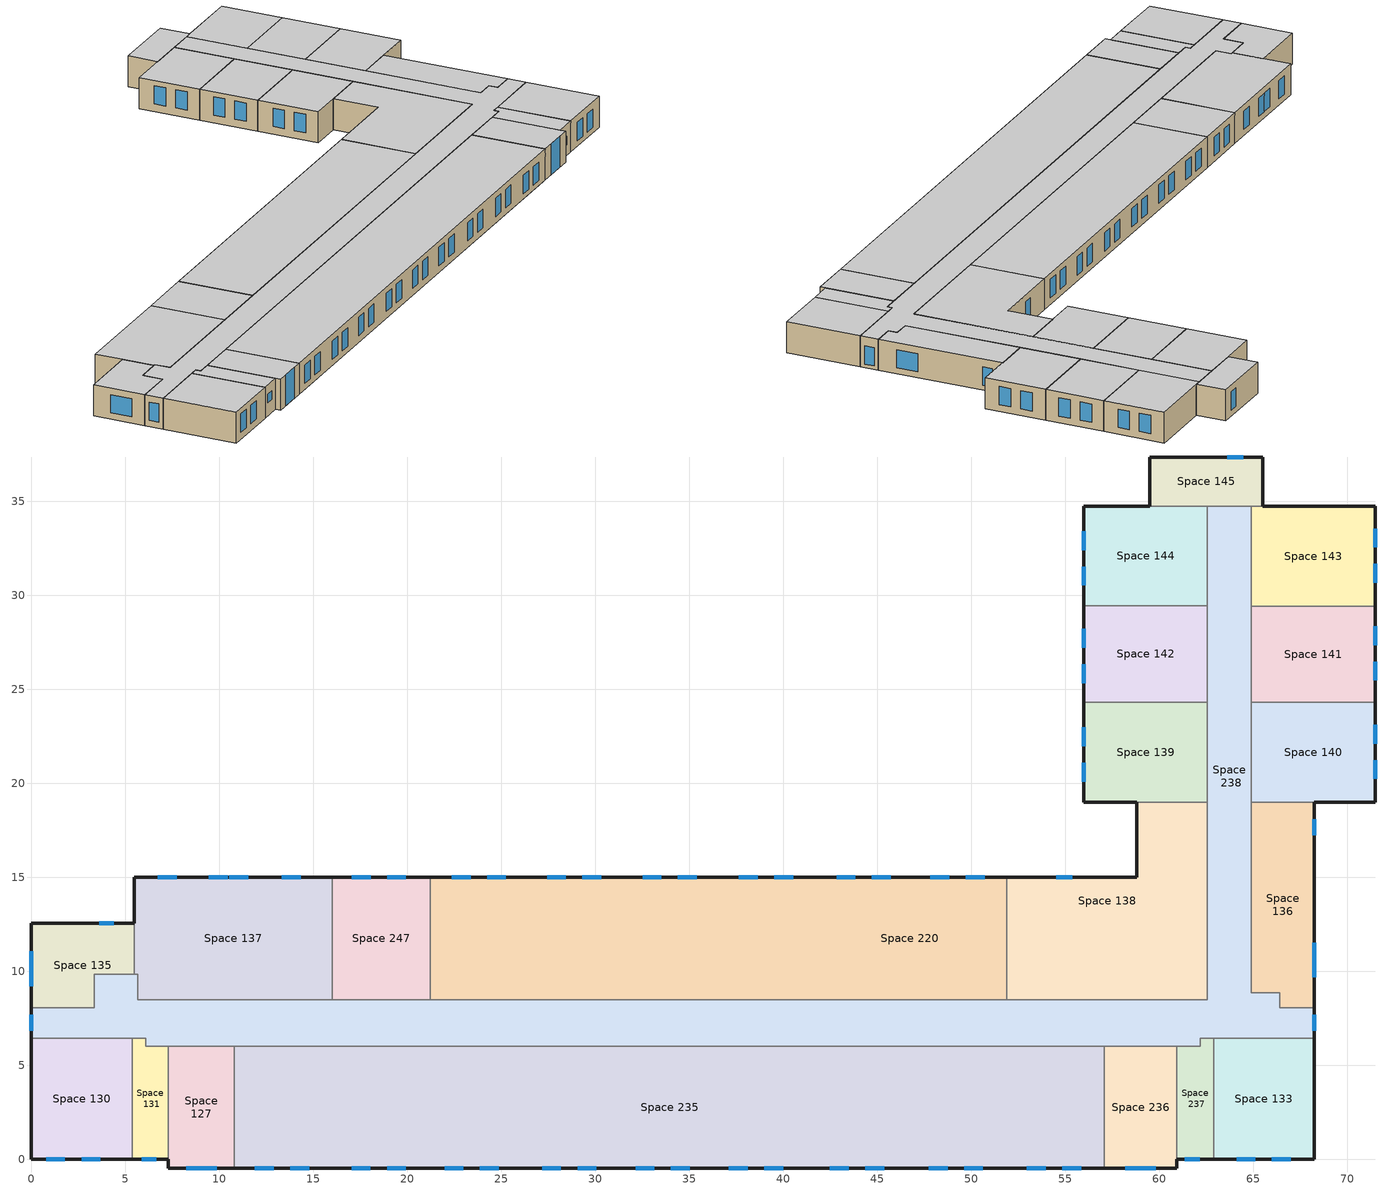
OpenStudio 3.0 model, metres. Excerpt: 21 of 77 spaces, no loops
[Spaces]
Space 127
 floor to Space 105: 10.8,6.01 10.8,-0.46 7.3,-0.46 7.3,6.01 z2.7
 wall outside: 7.3,0 7.3,-0.46 10.8,-0.46 z2.7:5.4
 wall to Space 131: 7.3,6.01 7.3,0 z2.7:5.4
 wall to Space 238: 10.8,6.01 7.3,6.01 z2.7:5.4
 wall to Space 235: 10.8,-0.46 10.8,6.01 z2.7:5.4
 window: 8.26,-0.46 9.88,-0.46 z2.7:5.39
 ceiling to Space 240: 10.8,-0.46 10.8,6.01 7.3,6.01 7.3,-0.46 z5.4
Space 130
 floor to Space 106: 5.36,6.45 5.36,0 0,0 0,6.45 z2.7
 wall outside: 0,6.45 0,0 5.36,0 z2.7:5.4
 wall to Space 238: 5.36,6.45 0,6.45 z2.7:5.4
 wall to Space 131: 5.36,0 5.36,6.45 z2.7:5.4
 window: 2.68,0 3.68,0 / 0.8,0 1.8,0 z3.31:4.91
 ceiling to Space 204: 5.36,0 5.36,6.45 0,6.45 0,0 z5.4
Space 131
 floor to Space 107: 6.09,6.45 6.09,6.01 7.3,6.01 7.3,0 5.36,0 5.36,6.45 z2.7
 wall outside: 5.36,0 7.3,0 z2.7:5.4
 wall to Space 238: 7.3,6.01 6.09,6.01 6.09,6.45 5.36,6.45 z2.7:5.4
 window: 5.87,0 6.65,0 z3.82:4.57
 ceiling to Space 205: 7.3,0 7.3,6.01 6.09,6.01 6.09,6.45 5.36,6.45 5.36,0 z5.4
Space 133
 floor to Space 109: 68.25,6.45 68.25,0 62.9,0 62.9,6.45 z2.7
 wall outside: 62.9,0 68.25,0 68.25,6.45 z2.7:5.4
 wall to Space 237: 62.9,6.45 62.9,0 z2.7:5.4
 wall to Space 238: 68.25,6.45 62.9,6.45 z2.7:5.4
 window: 66,0 67,0 / 64.12,0 65.12,0 z3.18:4.78
 ceiling to Space 244: 68.25,0 68.25,6.45 62.9,6.45 62.9,0 z5.4
Space 135
 floor to Space 113: 5.49,12.56 5.49,9.83 3.34,9.83 3.34,8.07 0,8.07 0,12.56 z2.7
 wall outside: 5.49,12.56 0,12.56 0,8.07 z2.7:5.4
 wall to Space 137: 5.49,9.83 5.49,12.56 z2.7:5.4
 wall to Space 238: 0,8.07 3.34,8.07 3.34,9.83 5.49,9.83 z2.7:5.4
 window: 4.39,12.56 3.61,12.56 z3.73:4.48; 0,11.07 0,9.22 z3.24:4.84
 ceiling to Space 209: 3.34,8.07 3.34,9.83 5.49,9.83 5.49,12.56 0,12.56 0,8.07 z5.4
Space 136
 floor to Space 114: 64.91,19 68.25,19 68.25,8.07 66.41,8.07 66.41,8.86 64.91,8.86 z2.7
 wall outside: 68.25,8.07 68.25,19 z2.7:5.4
 wall to Space 238: 64.91,19 64.91,8.86 66.41,8.86 66.41,8.07 68.25,8.07 z2.7:5.4
 wall to Space 140: 68.25,19 64.91,19 z2.7:5.4
 window: 68.25,17.23 68.25,18.08 z3.14:4.74; 68.25,9.67 68.25,11.52 z3.2:4.8
 ceiling to Space 210: 68.25,8.07 68.25,19 64.91,19 64.91,8.86 66.41,8.86 66.41,8.07 z5.4
Space 137
 floor to Space 115: 16,15.01 16,8.5 5.67,8.5 5.67,9.83 5.49,9.83 5.49,15.01 z2.7
 wall outside: 16,15.01 5.49,15.01 5.49,12.56 z2.7:5.4
 wall to Space 247: 16,8.5 16,15.01 z2.7:5.4
 wall to Space 238: 5.49,9.83 5.67,9.83 5.67,8.5 16,8.5 z2.7:5.4
 window: 10.45,15.01 9.45,15.01 / 7.73,15.01 6.73,15.01 z3.25:4.85; 14.33,15.01 13.33,15.01 / 11.54,15.01 10.54,15.01 z3.26:4.86
 ceiling to Space 211: 16,8.5 16,15.01 5.49,15.01 5.49,9.83 5.67,9.83 5.67,8.5 z5.4
Space 138
 floor to Space 119: 62.57,19 62.57,8.5 51.89,8.5 51.89,15.01 58.8,15.01 58.8,19 z2.7
 wall outside: 58.8,19 58.8,15.01 51.89,15.01 z2.7:5.4
 wall to Space 139: 62.57,19 58.8,19 z2.7:5.4
 wall to Space 238: 51.89,8.5 62.57,8.5 62.57,19 z2.7:5.4
 wall to Space 220: 51.89,15.01 51.89,8.5 z2.7:5.4
 window: 55.38,15.01 54.53,15.01 z3.18:4.78
 ceiling to Space 212: 62.57,8.5 62.57,19 58.8,19 58.8,15.01 51.89,15.01 51.89,8.5 z5.4
Space 139
 floor to Space 120: 62.57,24.32 62.57,19 56,19 56,24.32 z2.7
 wall outside: 56,24.32 56,19 58.8,19 z2.7:5.4
 wall to Space 142: 62.57,24.32 56,24.32 z2.7:5.4
 wall to Space 238: 62.57,19 62.57,24.32 z2.7:5.4
 window: 56,21.09 56,20.09 / 56,22.97 56,21.97 z3.37:4.97
 ceiling to Space 213: 62.57,19 62.57,24.32 56,24.32 56,19 z5.4
Space 140
 floor to Space 121: 71.5,24.31 71.5,19 64.91,19 64.91,24.31 z2.7
 wall outside: 68.25,19 71.5,19 71.5,24.31 z2.7:5.4
 wall to Space 238: 64.91,24.31 64.91,19 z2.7:5.4
 wall to Space 141: 71.5,24.31 64.91,24.31 z2.7:5.4
 window: 71.5,20.23 71.5,21.23 / 71.5,22.11 71.5,23.11 z3.29:4.89
 ceiling to Space 214: 71.5,19 71.5,24.31 64.91,24.31 64.91,19 z5.4
Space 141
 floor to Space 122: 71.5,29.43 71.5,24.31 64.91,24.31 64.91,29.43 z2.7
 wall outside: 71.5,24.31 71.5,29.43 z2.7:5.4
 wall to Space 238: 64.91,29.43 64.91,24.31 z2.7:5.4
 wall to Space 143: 71.5,29.43 64.91,29.43 z2.7:5.4
 window: 71.5,27.35 71.5,28.35 / 71.5,25.47 71.5,26.47 z3.29:4.89
 ceiling to Space 215: 71.5,24.31 71.5,29.43 64.91,29.43 64.91,24.31 z5.4
Space 142
 floor to Space 123: 62.57,29.44 62.57,24.32 56,24.32 56,29.44 z2.7
 wall outside: 56,29.44 56,24.32 z2.7:5.4
 wall to Space 144: 62.57,29.44 56,29.44 z2.7:5.4
 wall to Space 238: 62.57,24.32 62.57,29.44 z2.7:5.4
 window: 56,26.33 56,25.33 / 56,28.21 56,27.21 z3.37:4.97
 ceiling to Space 216: 62.57,24.32 62.57,29.44 56,29.44 56,24.32 z5.4
Space 143
 floor to Space 124: 71.5,34.75 71.5,29.43 64.91,29.43 64.91,34.75 z2.7
 wall outside: 71.5,29.43 71.5,34.75 65.5,34.75 z2.7:5.4
 wall to Space 238: 64.91,34.75 64.91,29.43 z2.7:5.4
 wall to Space 145: 65.5,34.75 64.91,34.75 z2.7:5.4
 window: 71.5,30.67 71.5,31.67 / 71.5,32.55 71.5,33.55 z3.29:4.89
 ceiling to Space 217: 71.5,29.43 71.5,34.75 64.91,34.75 64.91,29.43 z5.4
Space 144
 floor to Space 125: 62.57,34.75 62.57,29.44 56,29.44 56,34.75 z2.7
 wall outside: 59.5,34.75 56,34.75 56,29.44 z2.7:5.4
 wall to Space 145: 62.57,34.75 59.5,34.75 z2.7:5.4
 wall to Space 238: 62.57,29.44 62.57,34.75 z2.7:5.4
 window: 56,33.41 56,32.41 / 56,31.53 56,30.53 z3.37:4.97
 ceiling to Space 218: 62.57,29.44 62.57,34.75 56,34.75 56,29.44 z5.4
Space 145
 floor to Space 126: 65.5,37.36 65.5,34.75 59.5,34.75 59.5,37.36 z2.7
 wall outside: 65.5,34.75 65.5,37.36 59.5,37.36 59.5,34.75 z2.7:5.4
 wall to Space 238: 62.57,34.75 64.91,34.75 z2.7:5.4
 window: 64.48,37.36 63.63,37.36 z3.23:4.83
 ceiling to Space 219: 65.5,34.75 65.5,37.36 59.5,37.36 59.5,34.75 z5.4
Space 220
 floor to Space 225: 31.4,15.01 31.4,8.5 26.32,8.5 26.32,15.01 z2.7
 floor to Space 222: 41.58,15.01 41.58,8.5 32.78,8.5 32.78,15.01 z2.7
 floor to Space 117: 32.78,15.01 32.78,8.5 31.4,8.5 31.4,15.01 z2.7
 floor to Space 223: 51.89,15.01 51.89,8.5 41.58,8.5 41.58,15.01 z2.7
 floor to Space 224: 26.32,15.01 26.32,8.5 21.22,8.5 21.22,15.01 z2.7
 wall outside: 51.89,15.01 21.22,15.01 z2.7:5.4
 wall to Space 238: 21.22,8.5 51.89,8.5 z2.7:5.4
 wall to Space 247: 21.22,15.01 21.22,8.5 z2.7:5.4
 window: 33.52,15.01 32.52,15.01 / 35.4,15.01 34.4,15.01 / 23.37,15.01 22.37,15.01 / 50.72,15.01 49.72,15.01 / 25.25,15.01 24.25,15.01 / 48.84,15.01 47.84,15.01 z3.26:4.86; 43.84,15.01 42.84,15.01 / 38.65,15.01 37.65,15.01 / 45.72,15.01 44.72,15.01 / 40.53,15.01 39.53,15.01 z3.21:4.81; 28.44,15.01 27.44,15.01 / 30.32,15.01 29.32,15.01 z3.28:4.88
 ceiling to Space 221: 51.89,8.5 51.89,15.01 21.22,15.01 21.22,8.5 z5.4
Space 235
 floor to Space 232: 57.08,6.01 57.08,-0.46 56.8,-0.46 56.8,6.01 z2.7
 floor to Space 101: 16.1,3.84 16.1,-0.46 14.37,-0.46 14.37,3.84 z2.7
 floor to Space 102: 51.82,6.01 51.82,-0.46 16.1,-0.46 16.1,6.01 z2.7
 floor to Space 105: 11.45,6.01 11.45,-0.46 10.8,-0.46 10.8,6.01 z2.7
 floor ground: 14.37,0.34 14.37,-0.46 11.45,-0.46 11.45,0.34 z2.7; 56.8,0.34 56.8,-0.46 53.88,-0.46 53.88,0.34 z2.7
 floor to Space 103: 53.88,6.01 53.88,-0.46 51.82,-0.46 51.82,6.01 z2.7
 floor to Space 231: 16.1,6.01 16.1,3.84 14.37,3.84 14.37,1.94 11.45,1.94 11.45,6.01 z2.7
 floor to Space 234: 56.8,6.01 56.8,1.94 53.88,1.94 53.88,6.01 z2.7
 floor to Space 110: 14.37,1.94 14.37,0.34 11.45,0.34 11.45,1.94 z2.7
 floor to Space 111: 56.8,1.94 56.8,0.34 53.88,0.34 53.88,1.94 z2.7
 wall outside: 10.8,-0.46 57.08,-0.46 z2.7:5.4
 wall to Space 238: 57.08,6.01 10.8,6.01 z2.7:5.4
 wall to Space 236: 57.08,-0.46 57.08,6.01 z2.7:5.4
 window: 52.97,-0.46 53.97,-0.46 / 54.85,-0.46 55.85,-0.46 z3.15:4.75; 27.18,-0.46 28.18,-0.46 / 29.06,-0.46 30.06,-0.46 z3.29:4.89; 42.49,-0.46 43.49,-0.46 / 44.37,-0.46 45.37,-0.46 z3.26:4.86; 23.87,-0.46 24.87,-0.46 / 21.99,-0.46 22.99,-0.46 / 38.99,-0.46 39.99,-0.46 / 37.11,-0.46 38.11,-0.46 z3.28:4.88; 34.03,-0.46 35.03,-0.46 / 32.15,-0.46 33.15,-0.46 z3.3:4.9; 11.9,-0.46 12.9,-0.46 / 18.93,-0.46 19.93,-0.46 / 13.78,-0.46 14.78,-0.46 / 17.05,-0.46 18.05,-0.46 z3.19:4.79; 49.63,-0.46 50.63,-0.46 / 47.75,-0.46 48.75,-0.46 z3.27:4.87
 ceiling to Space 245: 57.08,-0.46 57.08,6.01 10.8,6.01 10.8,-0.46 z5.4
Space 236
 floor to Space 232: 60.93,6.01 60.93,-0.46 57.08,-0.46 57.08,6.01 z2.7
 wall outside: 57.08,-0.46 60.93,-0.46 60.93,0 z2.7:5.4
 wall to Space 238: 60.93,6.01 57.08,6.01 z2.7:5.4
 wall to Space 237: 60.93,0 60.93,6.01 z2.7:5.4
 window: 58.21,-0.46 59.83,-0.46 z2.7:5.4
 ceiling to Space 246: 60.93,-0.46 60.93,6.01 57.08,6.01 57.08,-0.46 z5.4
Space 237
 floor to Space 233: 62.9,6.45 62.9,0 60.93,0 60.93,6.01 62.18,6.01 62.18,6.45 z2.7
 wall outside: 60.93,0 62.9,0 z2.7:5.4
 wall to Space 238: 62.9,6.45 62.18,6.45 62.18,6.01 60.93,6.01 z2.7:5.4
 window: 61.37,0 62.15,0 z3.64:4.39
 ceiling to Space 243: 62.9,0 62.9,6.45 62.18,6.45 62.18,6.01 60.93,6.01 60.93,0 z5.4
Space 238
 floor to Space 231: 64.91,34.75 64.91,8.86 66.41,8.86 66.41,8.07 68.25,8.07 68.25,6.45 62.18,6.45 62.18,6.01 6.09,6.01 6.09,6.45 0,6.45 0,8.07 3.34,8.07 3.34,9.83 5.67,9.83 5.67,8.5 62.57,8.5 62.57,34.75 z2.7
 wall outside: 68.25,6.45 68.25,8.07 / 0,8.07 0,6.45 z2.7:5.4
 wall to Space 247: 21.22,8.5 16,8.5 z2.7:5.4
 window: 68.25,6.84 68.25,7.7 z3:4.6; 0,7.68 0,6.83 z3.22:4.82
 ceiling to Space 239: 62.18,6.01 62.18,6.45 68.25,6.45 68.25,8.07 66.41,8.07 66.41,8.86 64.91,8.86 64.91,34.75 62.57,34.75 62.57,8.5 5.67,8.5 5.67,9.83 3.34,9.83 3.34,8.07 0,8.07 0,6.45 6.09,6.45 6.09,6.01 z5.4
Space 247
 floor to Space 248: 21.22,15.01 21.22,8.5 16,8.5 16,15.01 z2.7
 wall outside: 21.22,15.01 16,15.01 z2.7:5.4
 window: 19.93,15.01 18.93,15.01 / 18.05,15.01 17.05,15.01 z3.22:4.82
 ceiling to Space 249: 21.22,8.5 21.22,15.01 16,15.01 16,8.5 z5.4
[Site]
Edmonton Intl AP: Latitude {deg}=53.32; Longitude {deg}=-113.58; Time Zone {hr}=-7; Elevation {m}=723
[Building]
Barracks_pre-1960: North Axis {deg}=-45; Nominal Floor to Floor Height {m}=3; Default Construction Set=-modified; Default Schedule Set=NRCan Cold Lake Default Schedule Set (Barracks)
[ClimateZones]
Climate Zone Institution Name 1=ASHRAE; Climate Zone Document Name 1=ANSI/ASHRAE Standard 169; Climate Zone Document Year 1=2006; Climate Zone Institution Name 2=CEC; Climate Zone Document Name 2=California Climate Zone Descriptions; Climate Zone Document Year 2=1995
[SizingPeriod:DesignDay] Barometric Pressure {Pa}=92936; Wind Direction {deg}=180; Sky Clearness=0; Rain Indicator=0; Snow Indicator=0; Day of Month=21; Daylight Saving Time Indicator=0; Dry-Bulb Temperature Range Modifier Type=DefaultMultipliers
Name | Maximum Dry-Bulb Temperature {C} | Daily Dry-Bulb Temperature Range {deltaC} | Humidity Indicating Conditions at Maximum Dry-Bulb | Wind Speed {m/s} | Month | Day Type | Humidity Indicating Type | Solar Model Indicator | ASHRAE Taub | ASHRAE Taud
Edmonton Stony Plain Ann Clg .4% Condns DP=>MDB | 22.6 | 12 | 16.5 | 3.8 | 7 | SummerDesignDay | Dewpoint | ASHRAETau | 0.353 | 2.369
Edmonton Stony Plain Ann Clg .4% Condns DB=>MWB | 27.5 | 12 | 17.6 | 3.8 | 7 | SummerDesignDay | Wetbulb | ASHRAETau | 0.353 | 2.369
Edmonton Stony Plain Ann Htg 99.6% Condns DB | -32.5 | 0 | -32.5 | 1.9 | 1 | WinterDesignDay | Wetbulb | ASHRAEClearSky
Edmonton Stony Plain Ann Htg Wind 99.6% Condns WS=>MCDB | -5.8 | 0 | -5.8 | 11.6 | 1 | WinterDesignDay | Wetbulb | ASHRAEClearSky
[Construction]
000 ExtSlabCarpet 4in ClimateZone 1-8: MAT-CC05 4 HW CONCRETE, CP02 CARPET PAD
000 Interior Ceiling: 000 M11 100mm lightweight concrete, 000 F05 Ceiling air space resistance, 000 F16 Acoustic tile
000 Interior Floor: 000 F16 Acoustic tile, 000 F05 Ceiling air space resistance, 000 M11 100mm lightweight concrete
000 Interior Wall: 000 G01a 19mm gypsum board, 000 F04 Wall air space resistance, 000 G01a 19mm gypsum board
V4-Barracks Wall R18: V4-Barracks Wall mtl R18
V4-Barracks Roof R37: V4-Barracks Roof mtl R37
V4 Window R1.6: V4 Windows R1.6
V4 Door R4: V4 Door mtl R4
000_Interior Partition; 000_Interior Door: 000_G05 25mm wood
000_Interior Floor: 000_F16 Acoustic tile, 000_F05 Ceiling air space resistance, 000_M11 100mm lightweight concrete
000_Interior Wall: 000_G01a 19mm gypsum board, 000_F04 Wall air space resistance, 000_G01a 19mm gypsum board
000_Interior Ceiling: 000_M11 100mm lightweight concrete, 000_F05 Ceiling air space resistance, 000_F16 Acoustic tile
000_Interior Window: 000_Clear 3mm
000_Exterior Window: 000_Clear 3mm, 000_Air 13mm, 000_Clear 3mm
Customized construction 000_ExtSlabCarpet_4in_ClimateZone 1-8 to conductance of 0.1534683855125844: MAT-CC05 4 HW CONCRETE 1, CP02 CARPET PAD 1
Customized construction Vintage 1 Concrete Wall RSI 2.11 to conductance of 0.31545741324921134: MNECB Ref Brick 100mm 1, MNECB Ref Airspace 25mm 1, 000 G05 25mm wood 2, Mass NonRes Wall Insulation-2.89 1, 000_G01a 19mm gypsum board 1
Customized construction Vintage 1 Ref Deck Roof RSI 3.52 to conductance of 0.1534683855125844: MNECB Ref Gravel 50mm 1, MNECB Built-up Roof 9.5mm 1, MNECB Ref Polystyrene 46mm 1, 000_F08 Metal surface 1, 000 G05 25mm wood 3
Customized construction MNECB Ref Underground Floor 6.136 to conductance of 0.5678591709256104: MNECB Ref Polystyrene 25mm 1, MNECB Ref concrete 100mm 1
Customized construction MNECB Ref Underground Wall 9.659 to conductance of 0.5678591709256104: MNECB Ref Polystyrene 44mm 1, MNECB Ref concrete 100mm 2
Customized construction 000_ExtSlabCarpet_4in_ClimateZone 1-8 to conductance of 0.5678591709256104: MAT-CC05 4 HW CONCRETE 2, CP02 CARPET PAD 2
Customized Fenestration: cond=0.355 tvis=0.210 tsol=0.500: Customized Fenestration:: cond=0.355 tvis=0.210 tsol=0.500
Customized construction 000_Exterior Door to conductance of 1.4204545454545456: 000_F08 Metal surface 2, 000_I01 25mm insulation board 1
Customized construction 000_Exterior Door 1 to conductance of 0.5678591709256104: 000_F08 Metal surface 3, 000_I01 25mm insulation board 2
Customized Fenestration: cond=0.280 tvis=0.210 tsol=0.500: Customized Fenestration:: cond=0.280 tvis=0.210 tsol=0.500
[Material]
Name | Roughness | Thickness {m} | Conductivity {W/m-K} | Density {kg/m3} | Specific Heat {J/kg-K} | Thermal Absorptance | Solar Absorptance | Visible Absorptance
000 F16 Acoustic tile; 000_F16 Acoustic tile | MediumSmooth | 0.0191 | 0.06 | 368 | 590
000 G01a 19mm gypsum board; 000_G01a 19mm gypsum board; 000_G01a 19mm gypsum board 1 | MediumSmooth | 0.019 | 0.16 | 800 | 1090
000 M11 100mm lightweight concrete; 000_M11 100mm lightweight concrete | MediumRough | 0.1016 | 0.53 | 1280 | 840
MAT-CC05 4 HW CONCRETE; MAT-CC05 4 HW CONCRETE 1; MAT-CC05 4 HW CONCRETE 2 | Rough | 0.1016 | 1.311 | 2240 | 836.8 | 0.9 | 0.7 | 0.7
V4-Barracks Wall mtl R18 | MediumRough | 0.141 | 0.045 | 265 | 836.8 | 0.9 | 0.7 | 0.7
V4-Barracks Roof mtl R37 | MediumRough | 0.3 | 0.045 | 265 | 836.8 | 0.9 | 0.7 | 0.7
V4 Door mtl R4 | MediumRough | 0.03169 | 0.045 | 265 | 836.8 | 0.9 | 0.7 | 0.7
000_G05 25mm wood; 000 G05 25mm wood 2; 000 G05 25mm wood 3 | MediumSmooth | 0.0254 | 0.15 | 608 | 1630
MNECB Ref Brick 100mm 1 | MediumRough | 0.1016 | 1.311 | 2082.332 | 795.312
Mass NonRes Wall Insulation-2.89 1 | MediumRough | 0.129003 | 0.049 | 265 | 836.8 | 0.9 | 0.7 | 0.7
MNECB Ref Gravel 50mm 1 | VeryRough | 0.0508 | 1.80282 | 1601.794 | 837.17 | 0.9 | 0.7 | 0.7
MNECB Built-up Roof 9.5mm 1 | VeryRough | 0.0095 | 0.1634 | 1121.29 | 1465.048 | 0.9 | 0.7 | 0.7
MNECB Ref Polystyrene 46mm 1 | MediumRough | 0.180611 | 0.02885 | 28.832 | 1213.897
000_F08 Metal surface 1; 000_F08 Metal surface 2; 000_F08 Metal surface 3 | Smooth | 0.0008 | 45.28 | 7824 | 500
MNECB Ref Polystyrene 25mm 1; MNECB Ref Polystyrene 44mm 1 | MediumRough | 0.049179 | 0.02885 | 28.832 | 1213.897
MNECB Ref concrete 100mm 1; MNECB Ref concrete 100mm 2 | MediumRough | 0.1016 | 1.80282 | 2242.512 | 837.17
000_I01 25mm insulation board 1 | MediumRough | 0.0211195 | 0.03 | 43 | 1210
000_I01 25mm insulation board 2 | MediumRough | 0.0528295 | 0.03 | 43 | 1210
[Material:AirGap]
Name | Thermal Resistance
000 F04 Wall air space resistance; 000_F04 Wall air space resistance | 0.15
000 F05 Ceiling air space resistance; 000_F05 Ceiling air space resistance | 0.18
MNECB Ref Airspace 25mm 1 | 0.1717
[Material:NoMass] Roughness=VeryRough; Thermal Absorptance=0.9; Solar Absorptance=0.7; Visible Absorptance=0.8
Name | Thermal Resistance
CP02 CARPET PAD | 0.2165
CP02 CARPET PAD 1 | 6.4385
CP02 CARPET PAD 2 | 1.6835
[WindowMaterial:Gas]
000_Air 13mm: Gas Type=Air; Thickness=0.0127
[WindowMaterial:Glazing] Optical Data Type=SpectralAverage; Front Side Visible Reflectance at Normal Incidence=0.081; Back Side Visible Reflectance at Normal Incidence=0.081; Infrared Transmittance at Normal Incidence=0; Front Side Infrared Hemispherical Emissivity=0.84; Back Side Infrared Hemispherical Emissivity=0.84
Name | Thickness | Solar Transmittance at Normal Incidence | Front Side Solar Reflectance at Normal Incidence | Back Side Solar Reflectance at Normal Incidence | Visible Transmittance at Normal Incidence | Conductivity | Thickness {m} | Conductivity {W/m-K} | Dirt Correction Factor for Solar and Visible Transmittance | Solar Diffusing
000_Clear 3mm | 0.003 | 0.837 | 0.075 | 0.075 | 0.898 | 0.9
Customized Fenestration:: cond=0.355 tvis=0.210 tsol=0.500 |  | 0.5 | 0.5 | 0.5 | 0.21 |  | 0.1 | 0.35461 | 1 | No
Customized Fenestration:: cond=0.280 tvis=0.210 tsol=0.500 |  | 0.5 | 0.5 | 0.5 | 0.21 |  | 0.1 | 0.28 | 1 | No
[DefaultConstructionSet]
Name | Default Exterior Surface Constructions | Default Interior Surface Constructions | Default Ground Contact Surface Constructions | Default Exterior SubSurface Constructions | Default Interior SubSurface Constructions | Interior Partition Construction
Vintage 4 (Barracks) | Default Surface Constructions 1 | Default Surface Constructions 2 | Default Surface Constructions 3 | Default Sub Surface Constructions 1 | Default Sub Surface Constructions 2
-modified | -modified | 000_Interior_DefSurfCons 12 | -modified 1 | -modified | 000_Interior_DefSubCons 12 | 000_Interior Partition
[DefaultSurfaceConstructions]
Name | Floor Construction | Wall Construction | Roof Ceiling Construction
Default Surface Constructions 1 | 000 ExtSlabCarpet 4in ClimateZone 1-8 | V4-Barracks Wall R18 | V4-Barracks Roof R37
Default Surface Constructions 2 | 000 Interior Floor | 000 Interior Wall | 000 Interior Ceiling
Default Surface Constructions 3 | 000 ExtSlabCarpet 4in ClimateZone 1-8 | 000 ExtSlabCarpet 4in ClimateZone 1-8 | 000 ExtSlabCarpet 4in ClimateZone 1-8
000_Interior_DefSurfCons 12 | 000_Interior Floor | 000_Interior Wall | 000_Interior Ceiling
-modified | Customized construction 000_ExtSlabCarpet_4in_ClimateZone 1-8 to conductance of 0.1534683855125844 | Customized construction Vintage 1 Concrete Wall RSI 2.11 to conductance of 0.31545741324921134 | Customized construction Vintage 1 Ref Deck Roof RSI 3.52 to conductance of 0.1534683855125844
-modified 1 | Customized construction MNECB Ref Underground Floor 6.136 to conductance of 0.5678591709256104 | Customized construction MNECB Ref Underground Wall 9.659 to conductance of 0.5678591709256104 | Customized construction 000_ExtSlabCarpet_4in_ClimateZone 1-8 to conductance of 0.5678591709256104
[DefaultSubSurfaceConstructions]
Name | Fixed Window Construction | Operable Window Construction | Door Construction | Glass Door Construction | Skylight Construction | Tubular Daylight Dome Construction | Tubular Daylight Diffuser Construction | Overhead Door Construction
Default Sub Surface Constructions 1 | V4 Window R1.6 | V4 Window R1.6 | V4 Door R4 | V4 Window R1.6
Default Sub Surface Constructions 2
000_Interior_DefSubCons 12 | 000_Interior Window | 000_Interior Window | 000_Interior Door | 000_Exterior Window | 000_Exterior Window | 000_Interior Window | 000_Interior Window
-modified | Customized Fenestration: cond=0.355 tvis=0.210 tsol=0.500 | Customized Fenestration: cond=0.355 tvis=0.210 tsol=0.500 | Customized construction 000_Exterior Door to conductance of 1.4204545454545456 | Customized Fenestration: cond=0.355 tvis=0.210 tsol=0.500 | Customized Fenestration: cond=0.280 tvis=0.210 tsol=0.500 | Customized Fenestration: cond=0.280 tvis=0.210 tsol=0.500 | Customized Fenestration: cond=0.280 tvis=0.210 tsol=0.500 | Customized construction 000_Exterior Door 1 to conductance of 0.5678591709256104
[WindowMaterial:SimpleGlazingSystem]
V4 Windows R1.6: U-Factor {W/m2-K}=3.549; Solar Heat Gain Coefficient=0.6; Visible Transmittance=0.7
[ThermostatSetpoint:DualSetpoint] Heating Setpoint Temperature Schedule=heating_always_21C; Cooling Setpoint Temperature Schedule=cooling_always_24C
Thermostat Setpoint Dual Setpoint 1; Thermostat Setpoint Dual Setpoint 2; Thermostat Setpoint Dual Setpoint 3; Thermostat Setpoint Dual Setpoint 4; Thermostat Setpoint Dual Setpoint 5; Thermostat Setpoint Dual Setpoint 6; Thermostat Setpoint Dual Setpoint 7; Thermostat Setpoint Dual Setpoint 8; Thermostat Setpoint Dual Setpoint 9; Thermostat Setpoint Dual Setpoint 10; Thermostat Setpoint Dual Setpoint 11; Thermostat Setpoint Dual Setpoint 12; Thermostat Setpoint Dual Setpoint 13; Thermostat Setpoint Dual Setpoint 14; Thermostat Setpoint Dual Setpoint 16; Thermostat Setpoint Dual Setpoint 17; Thermostat Setpoint Dual Setpoint 18; Thermostat Setpoint Dual Setpoint 19; Thermostat Setpoint Dual Setpoint 62; Thermostat Setpoint Dual Setpoint 15; Thermostat Setpoint Dual Setpoint 67
[DesignSpecification:OutdoorAir] Outdoor Air Flow per Floor Area {m3/s-m2}=0
Name | Outdoor Air Flow per Person {m3/s-person}
MNECB-Bedroom-G-oa | 0.0075
MNECB-Washing-C-oa | 0.012
MNECB-Active Stairway-*-oa; MNECB-Active Storage Bulky-E-oa; MNECB-Corridors-*-oa | 0.025
MNECB-Toilet and Washrooms-*-oa | 0.03
[BuildingStory]
Building Story 2: Nominal Z Coordinate {m}=0; Nominal Floor to Floor Height {m}=2.7
[Space] Default Construction Set=Vintage 4 (Barracks); Building Story=Building Story 2
Name | Space Type | Thermal Zone
Space 127 | Space Function-Stairway-sch-A | 1-Stairs 1
Space 130 | Space Function-Dwelling Unit(s) | 1-Bdroom 133
Space 131 | Space Function-Warehouse - med/blk | 1-Storage 132
Space 133 | Space Function-Dwelling Unit(s) | 1-Bdroom 112
Space 135 | Space Function-Dwelling Unit(s) | 1-Bdroom 135
Space 136 | Space Function-Dwelling Unit(s) | 1-Bdroom 110
Space 137 | Space Function-Washroom-sch-A | 1-Washroom 131
Space 138 | Space Function-Washroom-sch-A | 1-Washroom 114
Space 139 | Space Function-Dwelling Unit(s) | 1-Bdroom 106
Space 140 | Space Function-Dwelling Unit(s) | 1-Bdroom 105
Space 141 | Space Function-Dwelling Unit(s) | 1-Bdroom 103
Space 142 | Space Function-Dwelling Unit(s) | 1-Bdroom 104
Space 143 | Space Function-Dwelling Unit(s) | 1-Bdroom 101
Space 144 | Space Function-Dwelling Unit(s) | 1-Bdroom 102
Space 145 | Space Function-Stairway-sch-A | 1-Stairs 3
Space 220 | Space Function-Dwelling Unit(s) | 1-Bdroom 117-119-121-123-125-127
Space 235 | Space Function-Dwelling Unit(s) | 1-Bdroom 115-116-118-120-122-124-126-128-130
Space 236 | Space Function-Stairway-sch-A | 1-Stairs 2
Space 237 | Space Function-Warehouse - med/blk | 1-Storage 113
Space 238 | Space Function-Corr. < 2.4m wide-sch-A | 1-Corridor
Space 247 | Space Function-Hospital - laundry/washing | 1-Laundry 129
[SpaceType] Default Construction Set=Vintage 4 (Barracks); Default Schedule Set=NRCan Cold Lake Default Schedule Set (Barracks); Standards Building Type=Space Function
Name | Design Specification Outdoor Air Object | Standards Space Type
Space Function-Dwelling Unit(s) | MNECB-Bedroom-G-oa | Dwelling Unit(s)
Space Function-Hospital - laundry/washing | MNECB-Washing-C-oa | Hospital - laundry/washing
Space Function-Stairway-sch-A | MNECB-Active Stairway-*-oa | Stairway-sch-A
Space Function-Warehouse - med/blk | MNECB-Active Storage Bulky-E-oa | Warehouse - med/blk
Space Function-Washroom-sch-A | MNECB-Toilet and Washrooms-*-oa | Washroom-sch-A
Space Function-Corr. < 2.4m wide-sch-A | MNECB-Corridors-*-oa | Corr. < 2.4m wide-sch-A
[People]
Name | People Definition | Space or SpaceType | Number of People Schedule
People 13 | Summer-MNECBAdjusted-Bedroom-sched-G-people_def | Space Function-Dwelling Unit(s)
People 81 | Summer-MNECBAdjusted-Washing-sched-C-people_def | Space Function-Hospital - laundry/washing | NRCan- Cold Lake - Default - Winter - People- (Barracks)
People 2 | Summer-MNECBAdjusted-Active Stairway-sched-*-people_def | Space Function-Stairway-sch-A
People 3 | Summer-MNECBAdjusted-Active Storage Bulky-sched-E-people_def | Space Function-Warehouse - med/blk
People 79 | Summer-MNECBAdjusted-Toilet and Washrooms-*-people_def | Space Function-Washroom-sch-A
People 21 | Summer-MNECBAdjusted-Corridors-sched-*-people_def | Space Function-Corr. < 2.4m wide-sch-A
People 1 | Winter-MNECBAdjusted-Bedroom-sched-G-people_def | Space Function-Dwelling Unit(s) | NRCan- Cold Lake - Default - Winter - People- (Barracks)
People 4 | Winter-MNECBAdjusted-Washing-sched-C-people_def | Space Function-Hospital - laundry/washing
People 5 | Winter-MNECBAdjusted-Active Stairway-sched-*-people_def | Space Function-Stairway-sch-A | NRCan- Cold Lake - Default - Winter - People- (Barracks)
People 6 | Winter-MNECBAdjusted-Corridors-sched-*-people_def | Space Function-Corr. < 2.4m wide-sch-A | NRCan- Cold Lake - Default - Winter - People- (Barracks)
People 8 | Winter-MNECBAdjusted-Toilet and Washrooms-*-people_def | Space Function-Washroom-sch-A | NRCan- Cold Lake - Default - Winter - People- (Barracks)
People 9 | Winter-MNECBAdjusted-Active Storage Bulky-sched-E-people_def | Space Function-Warehouse - med/blk | NRCan- Cold Lake - Default - Winter - People- (Barracks)
[People:Definition] Number of People Calculation Method=Area/Person; Fraction Radiant=0.3
Name | Space Floor Area per Person {m2/person}
Summer-MNECBAdjusted-Bedroom-sched-G-people_def | 17.23
Summer-MNECBAdjusted-Washing-sched-C-people_def | 13.78
Summer-MNECBAdjusted-Active Stairway-sched-*-people_def; Summer-MNECBAdjusted-Active Storage Bulky-sched-E-people_def; Summer-MNECBAdjusted-Corridors-sched-*-people_def | 69
Summer-MNECBAdjusted-Toilet and Washrooms-*-people_def | 20.68
Winter-MNECBAdjusted-Active Stairway-sched-*-people_def; Winter-MNECBAdjusted-Active Storage Bulky-sched-E-people_def; Winter-MNECBAdjusted-Corridors-sched-*-people_def | 310
Winter-MNECBAdjusted-Bedroom-sched-G-people_def | 77.54
Winter-MNECBAdjusted-Toilet and Washrooms-*-people_def | 93.04
Winter-MNECBAdjusted-Washing-sched-C-people_def | 62.02
[Lights]
Name | Lights Definition | Space or SpaceType
Lights 13 | MNECB-Bedroom-sched-G-lights_def | Space Function-Dwelling Unit(s)
Lights 86 | MNECB-Washing-sched-C-lights_def | Space Function-Hospital - laundry/washing
Lights 1 | MNECB-Active Stairway-sched-*-lights_def | Space Function-Stairway-sch-A
Lights 2 | MNECB-Active Storage Bulky-sched-E-lights_def | Space Function-Warehouse - med/blk
Lights 85 | MNECB-Toilet and Washrooms-sched-*-lights_def | Space Function-Washroom-sch-A
Lights 21 | MNECB-Corridors-sched-*-lights_def | Space Function-Corr. < 2.4m wide-sch-A
[Lights:Definition] Design Level Calculation Method=Watts/Area
Name | Watts per Space Floor Area {W/m2}
MNECB-Bedroom-sched-G-lights_def | 11.8
MNECB-Washing-sched-C-lights_def | 9.7
MNECB-Active Stairway-sched-*-lights_def | 6.5
MNECB-Active Storage Bulky-sched-E-lights_def | 3.2
MNECB-Toilet and Washrooms-sched-*-lights_def | 8.7
MNECB-Corridors-sched-*-lights_def | 8.6
[ElectricEquipment]
Name | Electric Equipment Definition | Space or SpaceType
Electric Equipment 14 | MNECB-Bedroom-sched-G-eq_elec_def | Space Function-Dwelling Unit(s)
Electric Equipment 87 | MNECB-Washing-sched-C-eq_elec_def | Space Function-Hospital - laundry/washing
Electric Equipment 2 | MNECB-Active Stairway-sched-*-eq_elec_def | Space Function-Stairway-sch-A
Electric Equipment 3 | MNECB-Active Storage Bulky-sched-E-eq_elec_def | Space Function-Warehouse - med/blk
Electric Equipment 85 | MNECB-Toilet and Washrooms-sched-*-eq_elec_def | Space Function-Washroom-sch-A
Electric Equipment 22 | MNECB-Corridors-sched-*-eq_elec_def | Space Function-Corr. < 2.4m wide-sch-A
[ElectricEquipment:Definition] Design Level Calculation Method=Watts/Area; Fraction Radiant=0
Name | Watts per Space Floor Area {W/m2}
MNECB-Bedroom-sched-G-eq_elec_def | 2.5
MNECB-Washing-sched-C-eq_elec_def | 20
MNECB-Active Stairway-sched-*-eq_elec_def; MNECB-Corridors-sched-*-eq_elec_def | 0
MNECB-Active Storage Bulky-sched-E-eq_elec_def; MNECB-Toilet and Washrooms-sched-*-eq_elec_def | 1
[DefaultScheduleSet]
NRCan Cold Lake Default Schedule Set (Barracks): Hours of Operation Schedule=NRCan - Cold Lake - Default Fans (Barracks); Number of People Schedule=NRCan - Cold Lake - Default -Summer -People- (Barracks); People Activity Level Schedule=NRCan - Cold Lake - Default Activity; Lighting Schedule=NRCan - Cold Lake - Default Lights (Barracks); Electric Equipment Schedule=NRCan - Cold Lake - Default Equip (Barracks); Hot Water Equipment Schedule=NRCan - Cold Lake - Default Hot Water (Barracks)
[ThermalZone] Use Ideal Air Loads=No
Name | Thermostat
1-Bdroom 135 | Thermostat Setpoint Dual Setpoint 11
1-Bdroom 133 | Thermostat Setpoint Dual Setpoint 10
1-Storage 132 | Thermostat Setpoint Dual Setpoint 17
1-Stairs 1 | Thermostat Setpoint Dual Setpoint 14
1-Washroom 131 | Thermostat Setpoint Dual Setpoint 19
1-Laundry 129 | Thermostat Setpoint Dual Setpoint 13
1-Bdroom 115-116-118-120-122-124-126-128-130 | Thermostat Setpoint Dual Setpoint 8
1-Bdroom 117-119-121-123-125-127 | Thermostat Setpoint Dual Setpoint 9
1-Stairs 2 | Thermostat Setpoint Dual Setpoint 15
1-Storage 113 | Thermostat Setpoint Dual Setpoint 16
1-Bdroom 112 | Thermostat Setpoint Dual Setpoint 62
1-Washroom 114 | Thermostat Setpoint Dual Setpoint 18
1-Bdroom 110 | Thermostat Setpoint Dual Setpoint 7
1-Bdroom 105 | Thermostat Setpoint Dual Setpoint 5
1-Bdroom 106 | Thermostat Setpoint Dual Setpoint 6
1-Bdroom 103 | Thermostat Setpoint Dual Setpoint 3
1-Bdroom 104 | Thermostat Setpoint Dual Setpoint 4
1-Bdroom 101 | Thermostat Setpoint Dual Setpoint 1
1-Bdroom 102 | Thermostat Setpoint Dual Setpoint 2
1-Stairs 3 | Thermostat Setpoint Dual Setpoint 67
1-Corridor | Thermostat Setpoint Dual Setpoint 12
[SpaceInfiltration:DesignFlowRate] Schedule=Always On; Design Flow Rate Calculation Method=Flow/ExteriorArea; Design Flow Rate {m3/s}=0; Flow per Space Floor Area {m3/s-m2}=0; Flow per Exterior Surface Area {m3/s-m2}=0.0007
Name | Space or SpaceType
Space Infiltration Design Flow Rate 1 | Space Function-Dwelling Unit(s)
Space Infiltration Design Flow Rate 2 | Space Function-Hospital - laundry/washing
Space Infiltration Design Flow Rate 3 | Space Function-Stairway-sch-A
Space Infiltration Design Flow Rate 4 | Space Function-Corr. < 2.4m wide-sch-A
Space Infiltration Design Flow Rate 6 | Space Function-Washroom-sch-A
Space Infiltration Design Flow Rate 7 | Space Function-Warehouse - med/blk
[Schedule:Ruleset]
Always On: Default Day Schedule=Always On Default Schedule; Summer Design Day Schedule=Always On Summer Design Day; Winter Design Day Schedule=Always On Winter Design Day
NRCan - Cold Lake - Default Fans (Barracks): Default Day Schedule=Schedule Day 28
NRCan - Cold Lake - Default -Summer -People- (Barracks): Default Day Schedule=Schedule Day 31
NRCan - Cold Lake - Default Activity: Default Day Schedule=Schedule Day 39
NRCan - Cold Lake - Default Lights (Barracks): Default Day Schedule=Schedule Day 6
NRCan - Cold Lake - Default Equip (Barracks): Default Day Schedule=Schedule Day 25
NRCan - Cold Lake - Default Hot Water (Barracks): Default Day Schedule=Schedule Day 15
NRCan- Cold Lake - Default - Winter - People- (Barracks): Default Day Schedule=Schedule Day 3
heating_always_21C: Default Day Schedule=Schedule Day 61
cooling_always_24C: Default Day Schedule=Schedule Day 62
[Schedule:Day]
Always On Default Schedule; Always On Winter Design Day; Always On Summer Design Day; Schedule Day 28; Schedule Day 32; Schedule Day 4; Schedule Day 8: 24, 0, 1
Schedule Day 30; Schedule Day 7; Schedule Day 23: 6, 0, 0.05, 7, 0, 1, 15, 30, 0.05, 20, 0, 0.5, 24, 0, 0.05
Schedule Day 29; Schedule Day 14; Schedule Day 26; Schedule Day 22: 6, 0, 0.05, 7, 0, 1, 20, 0, 0.5, 24, 0, 0.05
Schedule Day 31; Schedule Day 3: 24, 0, 0
Schedule Day 38; Schedule Day 5; Schedule Day 9: 7, 0, 1, 15, 30, 0, 24, 0, 1
Schedule Day 39: 24, 0, 120
Schedule Day 6: 7, 0, 0.05, 15, 0, 1, 24, 0, 0.05
Schedule Day 25: 24, 0, 0.3
Schedule Day 27: 6, 0, 0.05, 7, 0, 1, 15, 30, 0.05, 20, 0, 0.2, 24, 0, 1
Schedule Day 15: 7, 0, 0.05, 15, 30, 1, 24, 0, 0.05
Schedule Day 61: 24, 0, 21
Schedule Day 62: 24, 0, 24
[Schedule:Rule]
Name | Schedule Ruleset | Rule Order | Day Schedule | Apply Monday | Apply Tuesday | Apply Wednesday | Apply Thursday | Apply Friday | Apply Sunday | Apply Saturday | Date Specification Type | Start Month | Start Day | End Month | End Day
M-F 2 | NRCan - Cold Lake - Default Fans (Barracks) | 0 | Schedule Day 30 | Yes | Yes | Yes | Yes | Yes
SS 3 | NRCan - Cold Lake - Default Fans (Barracks) | 1 | Schedule Day 29 |  |  |  |  |  | Yes | Yes
M-F 3 | NRCan - Cold Lake - Default -Summer -People- (Barracks) | 0 | Schedule Day 38 | Yes | Yes | Yes | Yes | Yes |  |  | DateRange | 5 | 1 | 10 | 31
Schedule Rule 1 | NRCan - Cold Lake - Default -Summer -People- (Barracks) | 1 | Schedule Day 32 |  |  |  |  |  | Yes | Yes | DateRange | 5 | 1 | 10 | 31
SS | NRCan - Cold Lake - Default Lights (Barracks) | 0 | Schedule Day 14 |  |  |  |  |  | Yes | Yes
M-F | NRCan - Cold Lake - Default Lights (Barracks) | 1 | Schedule Day 7 | Yes | Yes | Yes | Yes | Yes |  | No
MF 2 | NRCan - Cold Lake - Default Equip (Barracks) | 0 | Schedule Day 27 | Yes | Yes | Yes | Yes | Yes
SS 2 | NRCan - Cold Lake - Default Equip (Barracks) | 1 | Schedule Day 26 |  |  |  |  |  | Yes | Yes
M-F 1 | NRCan - Cold Lake - Default Hot Water (Barracks) | 0 | Schedule Day 23 | Yes | Yes | Yes | Yes | Yes
SS 1 | NRCan - Cold Lake - Default Hot Water (Barracks) | 1 | Schedule Day 22 |  |  |  |  |  | Yes | Yes
Schedule Rule 2 | NRCan- Cold Lake - Default - Winter - People- (Barracks) | 3 | Schedule Day 4 |  |  |  |  |  | Yes | Yes | DateRange | 1 | 1 | 4 | 30
Schedule Rule 3 | NRCan- Cold Lake - Default - Winter - People- (Barracks) | 2 | Schedule Day 5 | Yes | Yes | Yes | Yes | Yes |  |  | DateRange | 1 | 1 | 4 | 30
Schedule Rule 4 | NRCan- Cold Lake - Default - Winter - People- (Barracks) | 1 | Schedule Day 8 |  |  |  |  |  | Yes | Yes | DateRange | 11 | 1 | 12 | 31
Schedule Rule 5 | NRCan- Cold Lake - Default - Winter - People- (Barracks) | 0 | Schedule Day 9 | Yes | Yes | Yes | Yes | Yes |  |  | DateRange | 11 | 1 | 12 | 31
